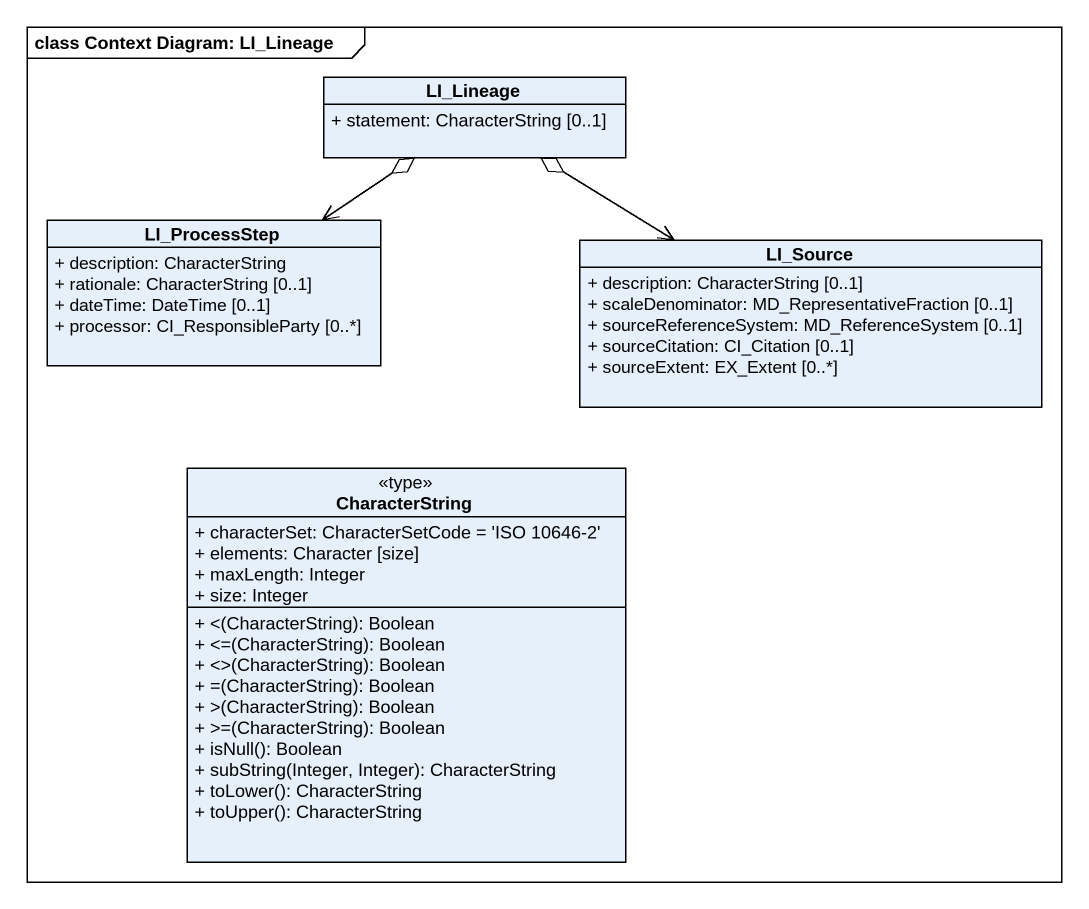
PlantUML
@startuml
mainframe class Context Diagram: LI_Lineage
hide circle
hide empty members
skinparam classAttributeIconSize 0
class LI_Lineage {
  + statement: CharacterString [0..1]
}
class LI_ProcessStep {
  + description: CharacterString
  + rationale: CharacterString [0..1]
  + dateTime: DateTime [0..1]
  + processor: CI_ResponsibleParty [0..*]
}
class LI_Source {
  + description: CharacterString [0..1]
  + scaleDenominator: MD_RepresentativeFraction [0..1]
  + sourceReferenceSystem: MD_ReferenceSystem [0..1]
  + sourceCitation: CI_Citation [0..1]
  + sourceExtent: EX_Extent [0..*]
}
class CharacterString <<type>> {
  + characterSet: CharacterSetCode = 'ISO 10646-2'
  + elements: Character [size]
  + maxLength: Integer
  + size: Integer
  + <(CharacterString): Boolean
  + <=(CharacterString): Boolean
  + <>(CharacterString): Boolean
  + =(CharacterString): Boolean
  + >(CharacterString): Boolean
  + >=(CharacterString): Boolean
  + isNull(): Boolean
  + subString(Integer, Integer): CharacterString
  + toLower(): CharacterString
  + toUpper(): CharacterString
}
LI_ProcessStep <-up-o LI_Lineage
LI_Source <-up-o LI_Lineage
@enduml
